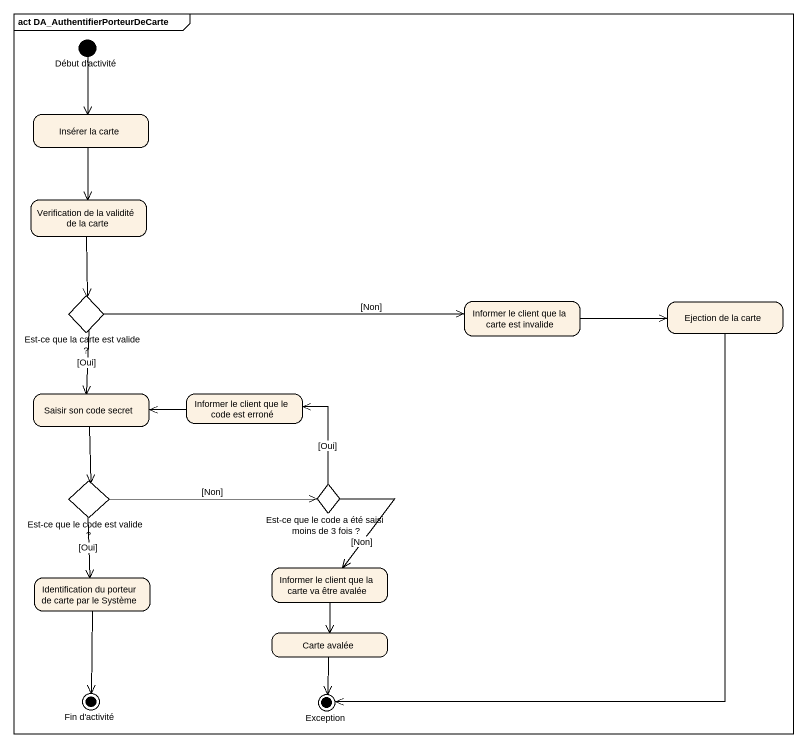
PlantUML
@startuml
mainframe act DA_AuthentifierPorteurDeCarte
hide empty description
state "Début d'activité" as Début_d_activité <<start>>
state "Insérer la carte" as Insérer_la_carte
state "Verification de la validité de la carte" as Verification_de_la_validité
state "Est-ce que la carte est valide ?" as Est_ce_que_la_carte_est <<choice>>
state "Informer le client que la carte est invalide" as Informer_le_client_que_la
state "Ejection de la carte" as Ejection_de_la_carte
state "Saisir son code secret" as Saisir_son_code_secret
state "Informer le client que le code est erroné" as Informer_le_client_que_le
state "Est-ce que le code est valide ?" as Est_ce_que_le_code_est <<choice>>
state "Est-ce que le code a été saisi moins de 3 fois ?" as Est_ce_que_le_code_a_été <<choice>>
state "Identification du porteur de carte par le Système" as Identification_du_porteur
state "Informer le client que la carte va être avalée" as Informer_le_client_que_la_2
state "Carte avalée" as Carte_avalée
state "Fin d'activité" as Fin_d_activité <<end>>
state "Exception" as Exception_ <<end>>
Début_d_activité --> Insérer_la_carte
Insérer_la_carte --> Verification_de_la_validité
Verification_de_la_validité --> Est_ce_que_la_carte_est
Est_ce_que_la_carte_est -right-> Informer_le_client_que_la : [Non]
Est_ce_que_la_carte_est --> Saisir_son_code_secret : [Oui]
Informer_le_client_que_la -right-> Ejection_de_la_carte
Ejection_de_la_carte --> Exception_
Saisir_son_code_secret --> Est_ce_que_le_code_est
Informer_le_client_que_le -left-> Saisir_son_code_secret
Est_ce_que_le_code_est -right-> Est_ce_que_le_code_a_été : [Non]
Est_ce_que_le_code_est --> Identification_du_porteur : [Oui]
Est_ce_que_le_code_a_été -up-> Informer_le_client_que_le : [Oui]
Est_ce_que_le_code_a_été --> Informer_le_client_que_la_2 : [Non]
Identification_du_porteur --> Fin_d_activité
Informer_le_client_que_la_2 --> Carte_avalée
Carte_avalée --> Exception_
@enduml
